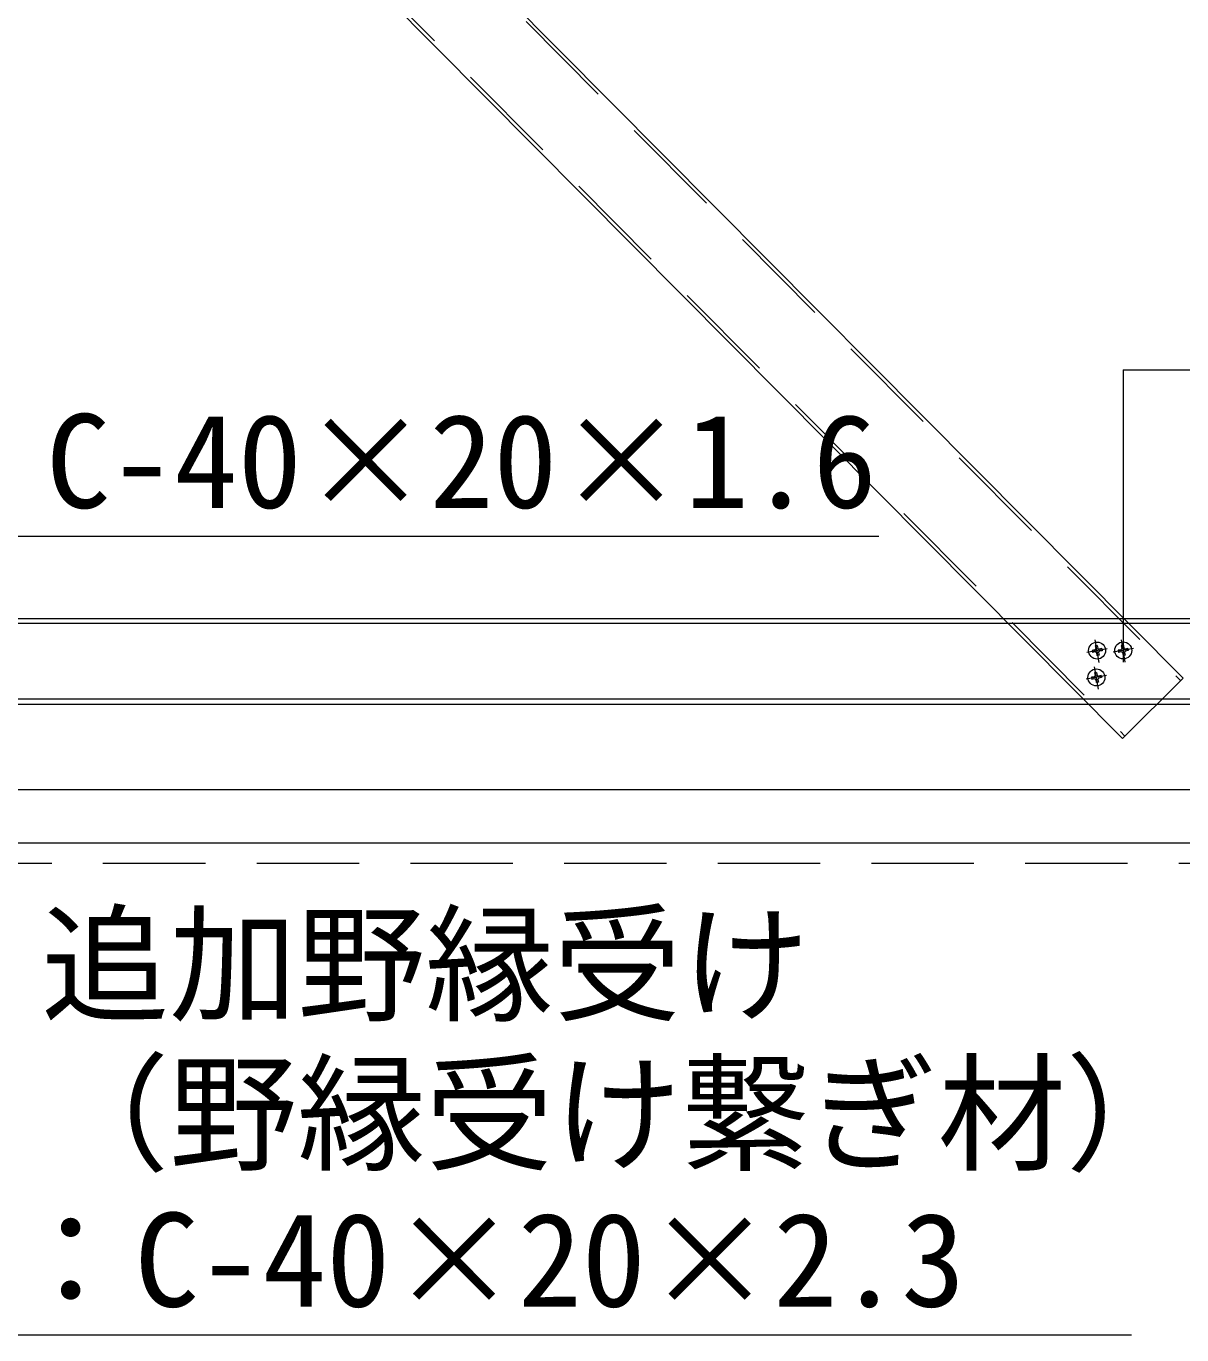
# Model space of a CAD drawing. Units: millimetres at full size, sheet at 1:40; details may follow other scales. Extents: x -7800 to 7800, y -5578 to 5485.
# Drawn here: x -6671 to -6129, y -1321 to -708 of the extents above; entities that cross this region are included whole.
import ezdxf
from ezdxf.enums import TextEntityAlignment as Align

# ---------------------------------------------------------------- set-up
doc = ezdxf.new("R2010")
doc.units = ezdxf.units.MM
doc.header["$LTSCALE"] = 40
doc.linetypes.add('CHAIN1', pattern=[8, 5, -1, 1, -1])
doc.linetypes.add('DASHED1', pattern=[1.8, 1.2, -0.6])
for name, color, linetype, lineweight in [('2-0_中心線', 4, 'CHAIN1', 9), ('2-2_野縁受け', 3, 'Continuous', 18), ('2-3_野縁', 7, 'Continuous', 18), ('2-4_斜め部材', 3, 'DASHED1', 18), ('2-5_寸法', 3, 'Continuous', 18), ('2-6_文字', 3, 'Continuous', 18), ('2-B_ビス', 7, 'Continuous', 18), ('2-C_パネル', 4, 'DASHED1', 9)]:
    doc.layers.add(name, color=color, linetype=linetype, lineweight=lineweight)
doc.styles.add('ＭＳ ゴシック', font='')
doc.styles.get('ＭＳ ゴシック').set_extended_font_data('MS Gothic')

msp = doc.modelspace()

# ---------------------------------------------------------------- linework, layer by layer
at = {"layer": '2-0_中心線'}
for p, q in [((-6167.9, -1006.24), (-6169.77, -995.66)), ((-6155.67, -1006.19), (-6157.53, -995.6)), ((-6164.11, -999.83), (-6173.66, -1001.51)), ((-6151.88, -999.77), (-6161.42, -1001.46)), ((-6168.21, -1018.84), (-6170.08, -1008.26)), ((-6164.42, -1012.42), (-6173.97, -1014.11))]:
    msp.add_line(p, q, dxfattribs=at)
at = {"layer": '2-2_野縁受け'}
for p, q in [((-5112.57, -985.76), (-7128.59, -985.76)), ((-5112.57, -988.06), (-7128.59, -988.06)), ((-5112.57, -1023.46), (-7128.59, -1023.46)), ((-7128.59, -1025.76), (-5112.57, -1025.76))]:
    msp.add_line(p, q, dxfattribs=at)
at = {"layer": '2-3_野縁', "color": 3}
for p, q in [((-6988.59, -1065.76), (-4982.07, -1065.76)), ((-7282.6, -1090.76), (-4982.07, -1090.76))]:
    msp.add_line(p, q, dxfattribs=at)
at = {"layer": '2-4_斜め部材'}
for p, q in [((-6943.76, -195.08), (-6129.77, -1014.78)), ((-6969.7, -221.19), (-6155.88, -1040.71))]:
    msp.add_line(p, q, dxfattribs=at)
at = {"layer": '2-5_寸法'}
for p, q in [((-6942.63, -193.96), (-6128.63, -1013.65)), ((-6970.84, -222.32), (-6157.02, -1041.84)), ((-6128.63, -1013.65), (-6157.02, -1041.84))]:
    msp.add_line(p, q, dxfattribs=at)
at = {"layer": '2-5_寸法', "color": 4, "lineweight": 9}
for q in [(-6156.65, -1006.09), (-6095.06, -869.1)]:
    msp.add_line((-6156.65, -869.1), q, dxfattribs=at)
at = {"layer": '2-6_文字', "color": 7}
for p, q in [((-6961.19, -947.04), (-6271.19, -947.04)), ((-6679.75, -1321.27), (-6152.7, -1321.27))]:
    msp.add_line(p, q, dxfattribs=at)
at = {"layer": '2-B_ビス'}
for p, q in [((-6168.79, -998.32), (-6169.78, -998.49)), ((-6169.78, -998.49), (-6169.55, -999.77)), ((-6168.79, -998.32), (-6168.57, -999.6)), ((-6156.56, -998.26), (-6157.54, -998.44)), ((-6157.54, -998.44), (-6157.32, -999.72)), ((-6156.56, -998.26), (-6156.33, -999.54)), ((-6169.96, -1000.35), (-6171.24, -1000.58)), ((-6171.24, -1000.58), (-6171.06, -1001.56)), ((-6169.78, -1001.33), (-6171.06, -1001.56)), ((-6169.21, -1001.74), (-6168.98, -1003.02)), ((-6167.99, -1002.85), (-6168.98, -1003.02)), ((-6168.22, -1001.57), (-6167.99, -1002.85)), ((-6166.71, -999.78), (-6167.99, -1000)), ((-6166.53, -1000.76), (-6167.81, -1000.99)), ((-6166.71, -999.78), (-6166.53, -1000.76)), ((-6157.72, -1000.29), (-6159, -1000.52)), ((-6159, -1000.52), (-6158.83, -1001.51)), ((-6157.55, -1001.28), (-6158.83, -1001.51)), ((-6156.97, -1001.69), (-6156.74, -1002.97)), ((-6155.76, -1002.79), (-6156.74, -1002.97)), ((-6155.98, -1001.51), (-6155.76, -1002.79)), ((-6154.47, -999.72), (-6155.75, -999.95)), ((-6154.3, -1000.71), (-6155.58, -1000.93)), ((-6154.47, -999.72), (-6154.3, -1000.71)), ((-6169.1, -1010.91), (-6170.09, -1011.09)), ((-6170.09, -1011.09), (-6169.86, -1012.37)), ((-6169.1, -1010.91), (-6168.88, -1012.19)), ((-6170.27, -1012.95), (-6171.55, -1013.17)), ((-6171.55, -1013.17), (-6171.38, -1014.16)), ((-6170.1, -1013.93), (-6171.38, -1014.16)), ((-6169.52, -1014.34), (-6169.29, -1015.62)), ((-6168.31, -1015.44), (-6169.29, -1015.62)), ((-6168.53, -1014.16), (-6168.31, -1015.44)), ((-6167.02, -1012.37), (-6168.3, -1012.6)), ((-6166.85, -1013.36), (-6168.13, -1013.58)), ((-6167.02, -1012.37), (-6166.85, -1013.36))]:
    msp.add_line(p, q, dxfattribs=at)
for centre in [(-6168.89, -1000.67), (-6156.65, -1000.61), (-6169.2, -1013.27)]:
    msp.add_circle(centre, 4, dxfattribs=at)
for centre, start, end in [((-6170.04, -999.86), 280, 10), ((-6169.7, -1001.83), 10, 100), ((-6168.08, -999.51), 190, 280.00002), ((-6167.73, -1001.48), 100.00002, 190), ((-6157.81, -999.8), 280, 10), ((-6157.46, -1001.77), 10, 100), ((-6155.84, -999.46), 190, 280.00002), ((-6155.49, -1001.42), 100.00002, 190), ((-6170.36, -1012.45), 280, 10), ((-6170.01, -1014.42), 10, 100), ((-6168.39, -1012.11), 190, 280.00002), ((-6168.04, -1014.08), 100.00002, 190)]:
    msp.add_arc(centre, 0.5, start, end, dxfattribs=at)
at = {"layer": '2-C_パネル'}
for p, q in [((-7282.6, -1090.76), (-4982.07, -1090.76)), ((-7282.6, -1100.26), (-4982.07, -1100.26))]:
    msp.add_line(p, q, dxfattribs=at)

# ---------------------------------------------------------------- texts
at = {"layer": '2-6_文字', "color": 7, "style": 'ＭＳ ゴシック'}
for s, p in [('野縁受け：C-40×20×1.6', (-6961.19, -947.04)), ('追加野縁受け', (-6663.57, -1182.86)), ('（野縁受け繋ぎ材）', (-6663.57, -1252.82)), ('：C-40×20×2.3', (-6679.75, -1321.27))]:
    msp.add_text(s, height=43.99, dxfattribs=at).set_placement(p, align=Align.BOTTOM_LEFT)

doc.saveas('drawing.dxf')
